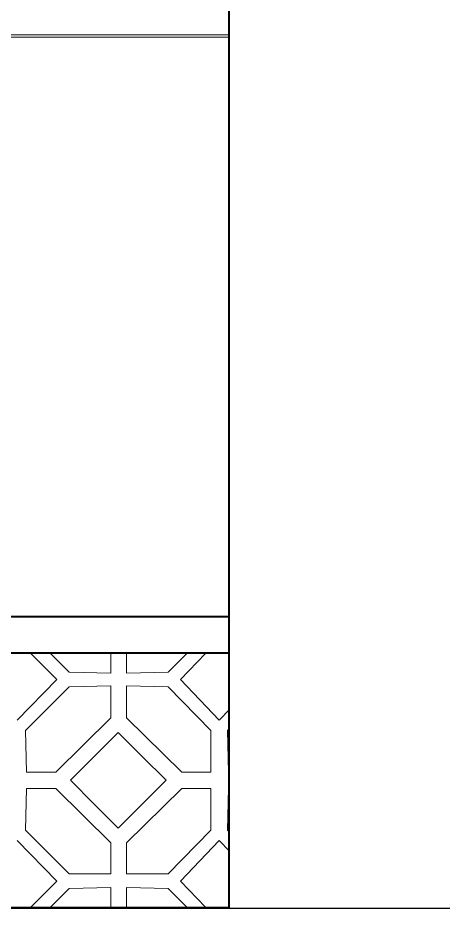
# Model space of a CAD drawing. Extents: x -66030 to 95157, y -13132 to 45879.
# Drawn here: x 74327 to 75924, y 39315 to 42661 of the extents above; entities that cross this region are included whole.
import ezdxf

# ---------------------------------------------------------------- set-up
doc = ezdxf.new("R2010")
doc.units = 0
doc.header["$LTSCALE"] = 100
doc.header["$MEASUREMENT"] = 0
doc.layers.get('0').update_dxf_attribs({"linetype": 'CONTINUOUS'})
doc.layers.add('3', color=11, linetype='CONTINUOUS')

msp = doc.modelspace()

# ---------------------------------------------------------------- linework, layer by layer
at = {"lineweight": 0}
for points in [[(75121.6, 42733), (75117.7, 42729.1), (75117.7, 40272.2), (75121.6, 40272.2), (75121.6, 42729.1), (75121.6, 42733), (75121.6, 42729.1), (75121.6, 42733), (75121.6, 42733)], [(67477.6, 42592.4), (67481.5, 42588.5), (75121.6, 42588.5), (75121.6, 42596.3), (67481.5, 42596.3), (67477.6, 42592.4), (67481.5, 42596.3), (67477.6, 42596.3), (67477.6, 42592.4)], [(75121.6, 42596.3), (75117.7, 42592.4), (75117.7, 40409), (75121.6, 40409), (75121.6, 42592.4), (75121.6, 42596.3), (75121.6, 42592.4), (75121.6, 42596.3), (75121.6, 42596.3)], [(75121.6, 40409), (75121.6, 40412.9), (67481.5, 40412.9), (67481.5, 40409), (75121.6, 40409), (75121.6, 40409), (75121.6, 40409), (75121.6, 40409), (75121.6, 40409)], [(75121.6, 40272.2), (75121.6, 40276.2), (67481.5, 40276.2), (67481.5, 40272.2), (75121.6, 40272.2), (75121.6, 40272.2), (75121.6, 40272.2), (75121.6, 40272.2), (75121.6, 40272.2)], [(75121.6, 40272.2), (75121.6, 40276.2), (67481.5, 40276.2), (67481.5, 40272.2), (75121.6, 40272.2), (75121.6, 40272.2), (75121.6, 40272.2), (75121.6, 40276.2), (75121.6, 40276.2)], [(75121.6, 39315.3), (75121.6, 39319.2), (75121.6, 40272.2), (75117.7, 40272.2), (75117.7, 39319.2), (75121.6, 39315.3), (75121.6, 39315.3), (75121.6, 39315.3), (75121.6, 39319.2)], [(74359.9, 39827), (74356, 39983.2), (74520.1, 40147.3), (74676.3, 40151.2), (74676.3, 40030.1), (74469.3, 39827), (74359.9, 39827)], [(75051.3, 39827), (75051.3, 39983.2), (74891.1, 40147.3), (74734.9, 40151.2), (74734.9, 40030.1), (74941.9, 39827), (75051.3, 39827)], [(74703.6, 39616), (74613.8, 39705.9), (74524, 39795.7), (74524, 39795.7), (74613.8, 39885.6), (74703.6, 39975.4), (74793.5, 39885.6), (74883.3, 39795.7), (74883.3, 39795.7), (74793.5, 39705.9), (74703.6, 39616)], [(74359.9, 39764.5), (74356, 39608.2), (74520.1, 39444.2), (74676.3, 39444.2), (74676.3, 39561.4), (74469.3, 39764.5), (74359.9, 39764.5)], [(75051.3, 39764.5), (75051.3, 39608.2), (74891.1, 39444.2), (74734.9, 39444.2), (74734.9, 39561.4), (74941.9, 39764.5), (75051.3, 39764.5)], [(67477.6, 39319.2), (67481.5, 39315.3), (75121.6, 39315.3), (75121.6, 39319.2), (67481.5, 39319.2), (67477.6, 39319.2), (67477.6, 39319.2), (67477.6, 39315.3), (67481.5, 39315.3)]]:
    msp.add_lwpolyline(points, close=True, dxfattribs=at)
msp.add_lwpolyline([(74324.8, 39569.2), (74473.2, 39416.8), (74375.5, 39319.2), (74449.7, 39319.2), (74520.1, 39389.5), (74676.3, 39393.4), (74676.3, 39319.2), (74734.9, 39319.2), (74734.9, 39393.4), (74891.1, 39389.5), (74961.4, 39319.2), (75031.7, 39319.2), (74938, 39416.8), (75082.5, 39569.2), (75121.6, 39530.1), (75121.6, 39600.4), (75113.8, 39608.2), (75117.7, 39764.5), (75121.6, 39764.5), (75121.6, 39827), (75117.7, 39827), (75113.8, 39983.2), (75121.6, 39991), (75121.6, 40061.3), (75082.5, 40022.3), (74938, 40174.6), (75031.7, 40272.2), (74961.4, 40272.2), (74891.1, 40201.9), (74734.9, 40198), (74734.9, 40272.2), (74676.3, 40272.2), (74676.3, 40198), (74520.1, 40201.9), (74449.7, 40272.2), (74375.5, 40272.2), (74473.2, 40174.6), (74324.8, 40022.3)], dxfattribs=at)
at = {"layer": '3', "color": 2}
msp.add_line((-66009.4, 39315.3), (95156.9, 39315.3), dxfattribs=at)

doc.saveas('drawing.dxf')
